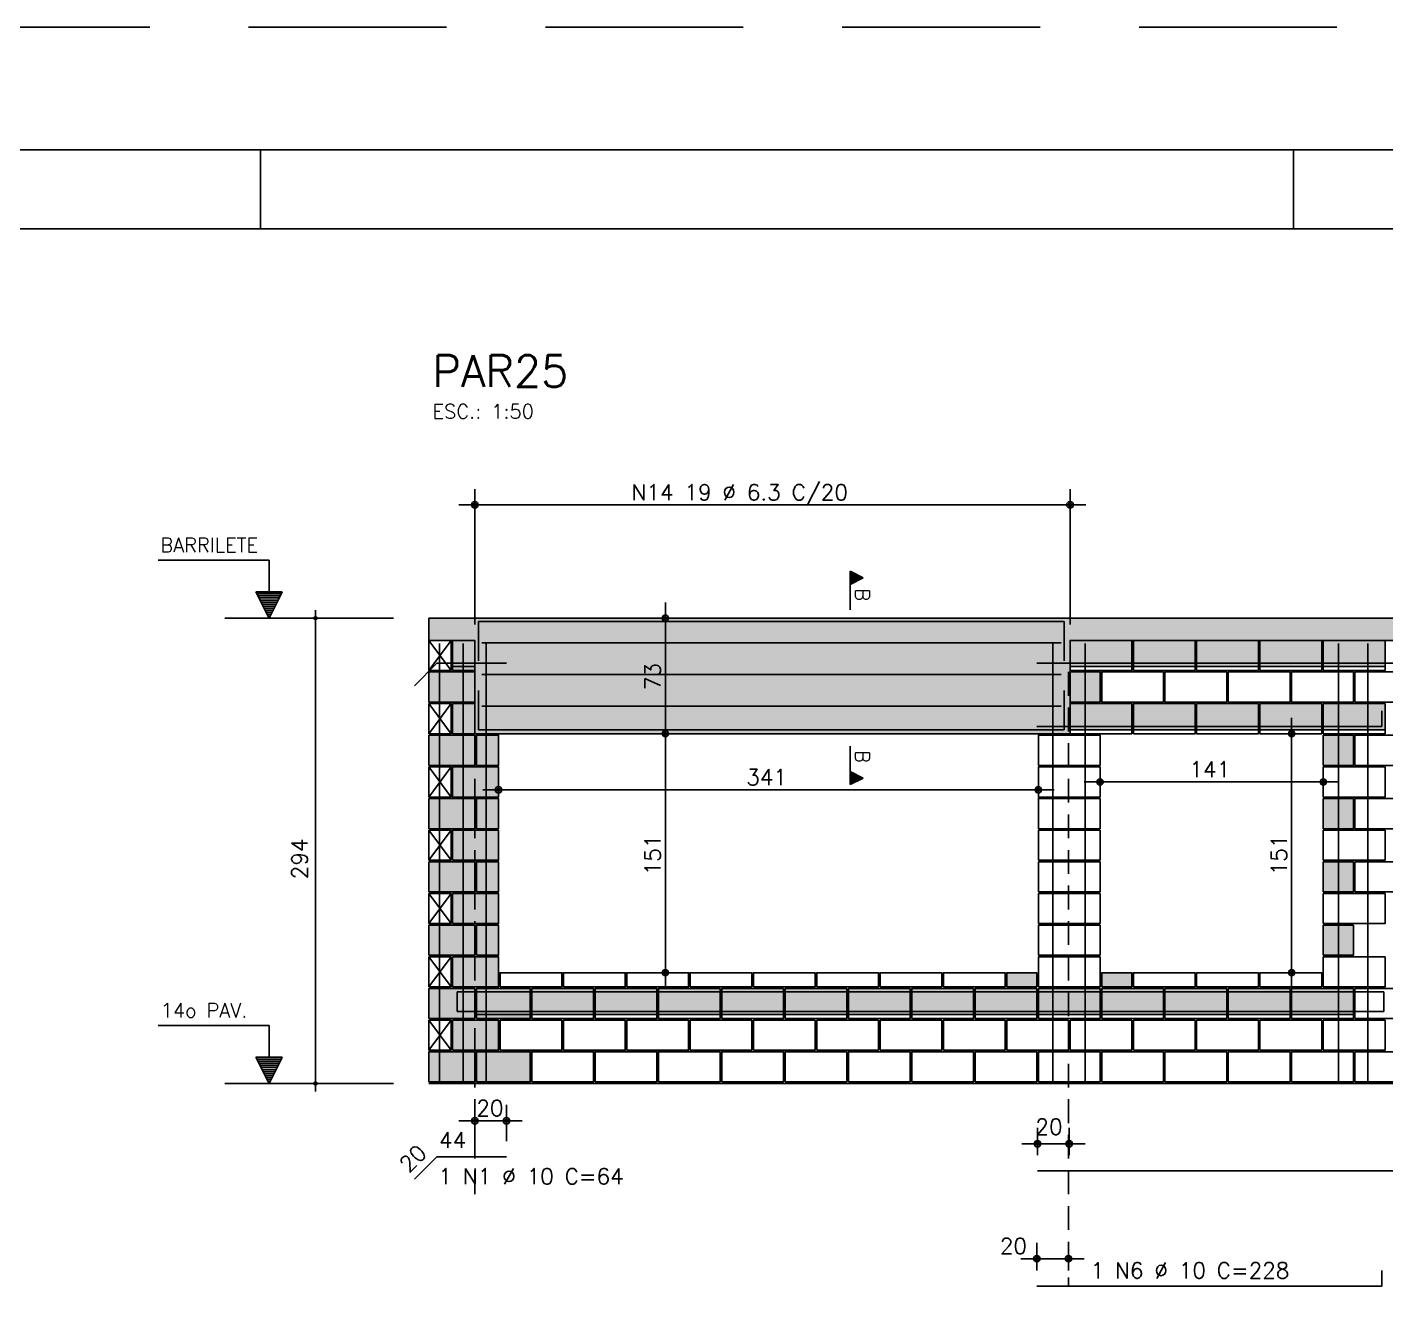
# Model space of a CAD drawing. Extents: x -1 to 122, y -1 to 61.
# Drawn here: x 18.94 to 36.1, y 45.1 to 61.05 of the extents above; entities that cross this region are included whole.
import ezdxf

# ---------------------------------------------------------------- set-up
doc = ezdxf.new("R2010")
doc.units = 0
doc.header["$MEASUREMENT"] = 0
doc.linetypes.add('ESTILO_TQS_0001', pattern=[0.45, 0.3, -0.15])
doc.linetypes.add('HIDDEN', pattern=[0.375, 0.25, -0.125])
doc.layers.get('0').update_dxf_attribs({"linetype": 'CONTINUOUS'})
doc.layers.get('Defpoints').update_dxf_attribs({"linetype": 'CONTINUOUS'})
for name, color, linetype in [('33', 7, 'CONTINUOUS'), ('ARQ_FOLHA', 7, 'CONTINUOUS'), ('PENA_01', 1, 'CONTINUOUS'), ('PENA_02', 2, 'CONTINUOUS'), ('PENA_03', 3, 'CONTINUOUS'), ('PENA_04', 4, 'CONTINUOUS'), ('PENA_05', 5, 'CONTINUOUS'), ('PENA_06', 6, 'CONTINUOUS'), ('PENA_09', 254, 'CONTINUOUS'), ('PENA_11', 252, 'CONTINUOUS'), ('PENA_21', 100, 'CONTINUOUS'), ('PENA_23', 50, 'CONTINUOUS'), ('PENA_27', 21, 'CONTINUOUS'), ('PENA_28', 135, 'CONTINUOUS')]:
    doc.layers.add(name, color=color, linetype=linetype)
doc.styles.get("Standard").update_dxf_attribs({"font": 'ROMANS.SHX'})

# ---------------------------------------------------------------- blocks, each defined once
blk = doc.blocks.new('FOLHA A1+1 - 1102 X 594')
at = {"layer": 'ARQ_FOLHA', "color": 1}
for p, q in [((-979, 584), (-979, 594)), ((-848.5, 584), (-848.5, 594))]:
    blk.add_line(p, q, dxfattribs=at)
for points in [[(-1189, 0), (0, 0), (0, 594), (-1189, 594)], [(-1164, 10), (-10, 10), (-10, 584), (-1164, 584)]]:
    blk.add_lwpolyline(points, close=True, dxfattribs=at)
at = {"layer": 'Defpoints', "color": 8, "linetype": 'HIDDEN', "ltscale": 100}
blk.add_lwpolyline([(-1208.5, 609.5), (-1208.5, -15.5), (19.5, -15.5), (19.5, 609.5)], close=True, dxfattribs=at)

msp = doc.modelspace()

# ---------------------------------------------------------------- linework, layer by layer
at = {"layer": '33', "linetype": 'Continuous'}
msp.add_lwpolyline([(24.313975, 52.972902), (24.313975, 52.922902), (24.593975, 52.922902), (24.593975, 52.972902), (24.313975, 52.972902)], dxfattribs=at)
for points in [[(24.313975, 52.972902), (24.313975, 52.922902), (24.593975, 52.922902)], [(24.313975, 52.972902), (24.593975, 52.922902), (24.593975, 52.972902)], [(24.313975, 52.972902), (24.593975, 52.972902), (24.313975, 52.972902)]]:
    msp.add_solid(points, dxfattribs=at)
at = {"layer": 'PENA_01', "linetype": 'Continuous'}
for p, q in [((24.593975, 53.502902), (24.593975, 55.213933)), ((32.113975, 53.502902), (32.113975, 55.213933)), ((24.393975, 55.013933), (32.313975, 55.013933)), ((27.001571, 53.782902), (27.001571, 51.922902)), ((21.435619, 53.582902), (23.566482, 53.582902)), ((26.562452, 53.582902), (27.201571, 53.582902)), ((32.113975, 52.972902), (32.893975, 52.972902)), ((32.913975, 52.972902), (33.693975, 52.972902)), ((33.713975, 52.972902), (34.493975, 52.972902)), ((34.513975, 52.972902), (35.293975, 52.972902)), ((35.313975, 52.972902), (36.093975, 52.972902)), ((27.001571, 52.322902), (27.001571, 48.902902)), ((34.914178, 52.322902), (34.914178, 48.902902)), ((26.914948, 52.122902), (27.201571, 52.122902)), ((27.195036, 52.122902), (27.201571, 52.122902)), ((32.113975, 52.172902), (32.893975, 52.172902)), ((32.913975, 52.172902), (33.693975, 52.172902)), ((33.713975, 52.172902), (34.493975, 52.172902)), ((34.513975, 52.172902), (35.293975, 52.172902)), ((35.103975, 52.122902), (35.114178, 52.122902)), ((35.313975, 52.172902), (36.093975, 52.172902)), ((24.893975, 51.522902), (24.893975, 51.613284)), ((32.293975, 51.512902), (35.513975, 51.512902)), ((24.693975, 51.413284), (31.913975, 51.413284)), ((31.713975, 51.312902), (31.713975, 51.213284)), ((26.693975, 49.102902), (27.201571, 49.102902)), ((34.713975, 49.102902), (35.114178, 49.102902)), ((24.613975, 48.572902), (25.293975, 48.572902)), ((25.313975, 48.572902), (26.093975, 48.572902)), ((26.113975, 48.572902), (26.893975, 48.572902)), ((26.913975, 48.572902), (27.693975, 48.572902)), ((27.713975, 48.572902), (28.493975, 48.572902)), ((28.513975, 48.572902), (29.293975, 48.572902)), ((29.313975, 48.572902), (30.093975, 48.572902)), ((30.113975, 48.572902), (30.893975, 48.572902)), ((30.913975, 48.572902), (31.693975, 48.572902)), ((31.713975, 48.572902), (32.493975, 48.572902)), ((32.513975, 48.572902), (33.293975, 48.572902)), ((33.313975, 48.572902), (34.093975, 48.572902)), ((34.113975, 48.572902), (34.893975, 48.572902)), ((34.913975, 48.572902), (35.693975, 48.572902)), ((21.435619, 47.702902), (23.566482, 47.702902)), ((24.593975, 46.975591), (24.593975, 47.431312)), ((24.993975, 46.975593), (24.993975, 47.431312)), ((24.393975, 47.231312), (25.193975, 47.231312)), ((31.703976, 46.797934), (31.703976, 47.140997)), ((32.103975, 46.797936), (32.103975, 47.140997)), ((31.503976, 46.940997), (32.303975, 46.940997)), ((31.693975, 45.340084), (31.693975, 45.688095)), ((32.093975, 45.340084), (32.093975, 45.688095)), ((31.493975, 45.488095), (32.293975, 45.488095))]:
    msp.add_line(p, q, dxfattribs=at)
at = {"layer": 'PENA_01', "linetype": 'ESTILO_TQS_0001'}
for p, q in [((24.593975, 52.972902), (24.313975, 52.972902)), ((24.593975, 52.902902), (24.593975, 46.263247)), ((32.093975, 52.902902), (32.093975, 45.140084))]:
    msp.add_line(p, q, dxfattribs=at)
at = {"layer": 'PENA_02', "linetype": 'Continuous'}
for p, q in [((24.293975, 53.302902), (24.013975, 53.302902)), ((24.013975, 53.302902), (24.013975, 52.922902)), ((24.293975, 52.922902), (24.293975, 53.302902)), ((24.013975, 52.922902), (24.293975, 52.922902)), ((24.293975, 52.502902), (24.013975, 52.502902)), ((24.013975, 52.502902), (24.013975, 52.122902)), ((24.293975, 52.122902), (24.293975, 52.502902)), ((24.013975, 52.122902), (24.293975, 52.122902)), ((24.293975, 51.702902), (24.013975, 51.702902)), ((24.013975, 51.702902), (24.013975, 51.322902)), ((24.293975, 51.322902), (24.293975, 51.702902)), ((24.013975, 51.322902), (24.293975, 51.322902)), ((24.293975, 50.902902), (24.013975, 50.902902)), ((24.013975, 50.902902), (24.013975, 50.522902)), ((24.293975, 50.522902), (24.293975, 50.902902)), ((24.013975, 50.522902), (24.293975, 50.522902)), ((24.293975, 50.102902), (24.013975, 50.102902)), ((24.013975, 50.102902), (24.013975, 49.722902)), ((24.293975, 49.722902), (24.293975, 50.102902)), ((24.013975, 49.722902), (24.293975, 49.722902)), ((24.293975, 49.302902), (24.013975, 49.302902)), ((24.013975, 49.302902), (24.013975, 48.922902)), ((24.293975, 48.922902), (24.293975, 49.302902)), ((24.013975, 48.922902), (24.293975, 48.922902)), ((24.293975, 48.502902), (24.013975, 48.502902)), ((24.013975, 48.502902), (24.013975, 48.122902)), ((24.293975, 48.122902), (24.293975, 48.502902)), ((24.013975, 48.122902), (24.293975, 48.122902)), ((24.013975, 47.702902), (64.493975, 47.702902)), ((24.013975, 47.702902), (64.353975, 47.702902))]:
    msp.add_line(p, q, dxfattribs=at)
for points in [[(24.013975, 53.302902), (24.013975, 53.582902), (64.493975, 53.582902), (64.493975, 53.302902), (32.113975, 53.302902), (32.113975, 52.122902), (24.593975, 52.122902), (24.593975, 53.302902), (24.013975, 53.302902)], [(24.593975, 52.922902), (24.313975, 52.922902), (24.313975, 53.302902), (24.593975, 53.302902), (24.593975, 52.922902)], [(32.113975, 52.922902), (32.893975, 52.922902), (32.893975, 53.302902), (32.113975, 53.302902), (32.113975, 52.922902)], [(32.913975, 52.922902), (33.693975, 52.922902), (33.693975, 53.302902), (32.913975, 53.302902), (32.913975, 52.922902)], [(33.713975, 52.922902), (34.493975, 52.922902), (34.493975, 53.302902), (33.713975, 53.302902), (33.713975, 52.922902)], [(34.513975, 52.922902), (35.293975, 52.922902), (35.293975, 53.302902), (34.513975, 53.302902), (34.513975, 52.922902)], [(35.313975, 52.922902), (36.093975, 52.922902), (36.093975, 53.302902), (35.313975, 53.302902), (35.313975, 52.922902)], [(24.013975, 52.522902), (24.593975, 52.522902), (24.593975, 52.902902), (24.013975, 52.902902), (24.013975, 52.522902)], [(32.113975, 52.522902), (32.493975, 52.522902), (32.493975, 52.902902), (32.113975, 52.902902), (32.113975, 52.522902)], [(32.513975, 52.522902), (33.293975, 52.522902), (33.293975, 52.902902), (32.513975, 52.902902), (32.513975, 52.522902)], [(33.313975, 52.522902), (34.093975, 52.522902), (34.093975, 52.902902), (33.313975, 52.902902), (33.313975, 52.522902)], [(34.113975, 52.522902), (34.893975, 52.522902), (34.893975, 52.902902), (34.113975, 52.902902), (34.113975, 52.522902)], [(34.913975, 52.522902), (35.693975, 52.522902), (35.693975, 52.902902), (34.913975, 52.902902), (34.913975, 52.522902)], [(35.713975, 52.522902), (36.493975, 52.522902), (36.493975, 52.902902), (35.713975, 52.902902), (35.713975, 52.522902)], [(24.313975, 52.122902), (24.593975, 52.122902), (24.593975, 52.502902), (24.313975, 52.502902), (24.313975, 52.122902)], [(32.113975, 52.122902), (32.893975, 52.122902), (32.893975, 52.502902), (32.113975, 52.502902), (32.113975, 52.122902)], [(32.913975, 52.122902), (33.693975, 52.122902), (33.693975, 52.502902), (32.913975, 52.502902), (32.913975, 52.122902)], [(33.713975, 52.122902), (34.493975, 52.122902), (34.493975, 52.502902), (33.713975, 52.502902), (33.713975, 52.122902)], [(34.513975, 52.122902), (35.293975, 52.122902), (35.293975, 52.502902), (34.513975, 52.502902), (34.513975, 52.122902)], [(35.313975, 52.122902), (36.093975, 52.122902), (36.093975, 52.502902), (35.313975, 52.502902), (35.313975, 52.122902)], [(24.013975, 51.722902), (24.593975, 51.722902), (24.593975, 52.102902), (24.013975, 52.102902), (24.013975, 51.722902)], [(24.613975, 51.722902), (24.893975, 51.722902), (24.893975, 52.102902), (24.613975, 52.102902), (24.613975, 51.722902)], [(31.713975, 51.722902), (32.493975, 51.722902), (32.493975, 52.102902), (31.713975, 52.102902), (31.713975, 51.722902)], [(35.313975, 51.722902), (35.693975, 51.722902), (35.693975, 52.102902), (35.313975, 52.102902), (35.313975, 51.722902)], [(35.713975, 51.722902), (36.493975, 51.722902), (36.493975, 52.102902), (35.713975, 52.102902), (35.713975, 51.722902)], [(24.313975, 51.322902), (24.893975, 51.322902), (24.893975, 51.702902), (24.313975, 51.702902), (24.313975, 51.322902)], [(31.713975, 51.322902), (32.493975, 51.322902), (32.493975, 51.702902), (31.713975, 51.702902), (31.713975, 51.322902)], [(35.313975, 51.322902), (36.093975, 51.322902), (36.093975, 51.702902), (35.313975, 51.702902), (35.313975, 51.322902)], [(24.013975, 50.922902), (24.593975, 50.922902), (24.593975, 51.302902), (24.013975, 51.302902), (24.013975, 50.922902)], [(24.613975, 50.922902), (24.893975, 50.922902), (24.893975, 51.302902), (24.613975, 51.302902), (24.613975, 50.922902)], [(31.713975, 50.922902), (32.493975, 50.922902), (32.493975, 51.302902), (31.713975, 51.302902), (31.713975, 50.922902)], [(35.313975, 50.922902), (35.693975, 50.922902), (35.693975, 51.302902), (35.313975, 51.302902), (35.313975, 50.922902)], [(35.713975, 50.922902), (36.493975, 50.922902), (36.493975, 51.302902), (35.713975, 51.302902), (35.713975, 50.922902)], [(24.313975, 50.522902), (24.893975, 50.522902), (24.893975, 50.902902), (24.313975, 50.902902), (24.313975, 50.522902)], [(31.713975, 50.522902), (32.493975, 50.522902), (32.493975, 50.902902), (31.713975, 50.902902), (31.713975, 50.522902)], [(35.313975, 50.522902), (36.093975, 50.522902), (36.093975, 50.902902), (35.313975, 50.902902), (35.313975, 50.522902)], [(24.013975, 50.122902), (24.593975, 50.122902), (24.593975, 50.502902), (24.013975, 50.502902), (24.013975, 50.122902)], [(24.613975, 50.122902), (24.893975, 50.122902), (24.893975, 50.502902), (24.613975, 50.502902), (24.613975, 50.122902)], [(31.713975, 50.122902), (32.493975, 50.122902), (32.493975, 50.502902), (31.713975, 50.502902), (31.713975, 50.122902)], [(35.313975, 50.122902), (35.693975, 50.122902), (35.693975, 50.502902), (35.313975, 50.502902), (35.313975, 50.122902)], [(35.713975, 50.122902), (36.493975, 50.122902), (36.493975, 50.502902), (35.713975, 50.502902), (35.713975, 50.122902)], [(24.313975, 49.722902), (24.893975, 49.722902), (24.893975, 50.102902), (24.313975, 50.102902), (24.313975, 49.722902)], [(31.713975, 49.722902), (32.493975, 49.722902), (32.493975, 50.102902), (31.713975, 50.102902), (31.713975, 49.722902)], [(35.313975, 49.722902), (36.093975, 49.722902), (36.093975, 50.102902), (35.313975, 50.102902), (35.313975, 49.722902)], [(24.013975, 49.322902), (24.593975, 49.322902), (24.593975, 49.702902), (24.013975, 49.702902), (24.013975, 49.322902)], [(24.613975, 49.322902), (24.893975, 49.322902), (24.893975, 49.702902), (24.613975, 49.702902), (24.613975, 49.322902)], [(31.713975, 49.322902), (32.493975, 49.322902), (32.493975, 49.702902), (31.713975, 49.702902), (31.713975, 49.322902)], [(35.313975, 49.322902), (35.693975, 49.322902), (35.693975, 49.702902), (35.313975, 49.702902), (35.313975, 49.322902)], [(24.313975, 48.922902), (24.893975, 48.922902), (24.893975, 49.302902), (24.313975, 49.302902), (24.313975, 48.922902)], [(31.713975, 48.922902), (32.493975, 48.922902), (32.493975, 49.302902), (31.713975, 49.302902), (31.713975, 48.922902)], [(35.313975, 48.922902), (36.093975, 48.922902), (36.093975, 49.302902), (35.313975, 49.302902), (35.313975, 48.922902)], [(24.913975, 48.922902), (25.693975, 48.922902), (25.693975, 49.102902), (24.913975, 49.102902), (24.913975, 48.922902)], [(25.713975, 48.922902), (26.493975, 48.922902), (26.493975, 49.102902), (25.713975, 49.102902), (25.713975, 48.922902)], [(26.513975, 48.922902), (27.293975, 48.922902), (27.293975, 49.102902), (26.513975, 49.102902), (26.513975, 48.922902)], [(27.313975, 48.922902), (28.093975, 48.922902), (28.093975, 49.102902), (27.313975, 49.102902), (27.313975, 48.922902)], [(28.113975, 48.922902), (28.893975, 48.922902), (28.893975, 49.102902), (28.113975, 49.102902), (28.113975, 48.922902)], [(28.913975, 48.922902), (29.693975, 48.922902), (29.693975, 49.102902), (28.913975, 49.102902), (28.913975, 48.922902)], [(29.713975, 48.922902), (30.493975, 48.922902), (30.493975, 49.102902), (29.713975, 49.102902), (29.713975, 48.922902)], [(30.513975, 48.922902), (31.293975, 48.922902), (31.293975, 49.102902), (30.513975, 49.102902), (30.513975, 48.922902)], [(31.313975, 48.922902), (31.693975, 48.922902), (31.693975, 49.102902), (31.313975, 49.102902), (31.313975, 48.922902)], [(32.513975, 48.922902), (32.893975, 48.922902), (32.893975, 49.102902), (32.513975, 49.102902), (32.513975, 48.922902)], [(32.913975, 48.922902), (33.693975, 48.922902), (33.693975, 49.102902), (32.913975, 49.102902), (32.913975, 48.922902)], [(33.713975, 48.922902), (34.493975, 48.922902), (34.493975, 49.102902), (33.713975, 49.102902), (33.713975, 48.922902)], [(34.513975, 48.922902), (35.293975, 48.922902), (35.293975, 49.102902), (34.513975, 49.102902), (34.513975, 48.922902)], [(24.013975, 48.522902), (24.593975, 48.522902), (24.593975, 48.902902), (24.013975, 48.902902), (24.013975, 48.522902)], [(24.613975, 48.522902), (25.293975, 48.522902), (25.293975, 48.902902), (24.613975, 48.902902), (24.613975, 48.522902)], [(25.313975, 48.522902), (26.093975, 48.522902), (26.093975, 48.902902), (25.313975, 48.902902), (25.313975, 48.522902)], [(26.113975, 48.522902), (26.893975, 48.522902), (26.893975, 48.902902), (26.113975, 48.902902), (26.113975, 48.522902)], [(26.913975, 48.522902), (27.693975, 48.522902), (27.693975, 48.902902), (26.913975, 48.902902), (26.913975, 48.522902)], [(27.713975, 48.522902), (28.493975, 48.522902), (28.493975, 48.902902), (27.713975, 48.902902), (27.713975, 48.522902)], [(28.513975, 48.522902), (29.293975, 48.522902), (29.293975, 48.902902), (28.513975, 48.902902), (28.513975, 48.522902)], [(29.313975, 48.522902), (30.093975, 48.522902), (30.093975, 48.902902), (29.313975, 48.902902), (29.313975, 48.522902)], [(30.113975, 48.522902), (30.893975, 48.522902), (30.893975, 48.902902), (30.113975, 48.902902), (30.113975, 48.522902)], [(30.913975, 48.522902), (31.693975, 48.522902), (31.693975, 48.902902), (30.913975, 48.902902), (30.913975, 48.522902)], [(31.713975, 48.522902), (32.493975, 48.522902), (32.493975, 48.902902), (31.713975, 48.902902), (31.713975, 48.522902)], [(32.513975, 48.522902), (33.293975, 48.522902), (33.293975, 48.902902), (32.513975, 48.902902), (32.513975, 48.522902)], [(33.313975, 48.522902), (34.093975, 48.522902), (34.093975, 48.902902), (33.313975, 48.902902), (33.313975, 48.522902)], [(34.113975, 48.522902), (34.893975, 48.522902), (34.893975, 48.902902), (34.113975, 48.902902), (34.113975, 48.522902)], [(34.913975, 48.522902), (35.693975, 48.522902), (35.693975, 48.902902), (34.913975, 48.902902), (34.913975, 48.522902)], [(35.713975, 48.522902), (36.493975, 48.522902), (36.493975, 48.902902), (35.713975, 48.902902), (35.713975, 48.522902)], [(24.313975, 48.122902), (24.893975, 48.122902), (24.893975, 48.502902), (24.313975, 48.502902), (24.313975, 48.122902)], [(24.913975, 48.122902), (25.693975, 48.122902), (25.693975, 48.502902), (24.913975, 48.502902), (24.913975, 48.122902)], [(25.713975, 48.122902), (26.493975, 48.122902), (26.493975, 48.502902), (25.713975, 48.502902), (25.713975, 48.122902)], [(26.513975, 48.122902), (27.293975, 48.122902), (27.293975, 48.502902), (26.513975, 48.502902), (26.513975, 48.122902)], [(27.313975, 48.122902), (28.093975, 48.122902), (28.093975, 48.502902), (27.313975, 48.502902), (27.313975, 48.122902)], [(28.113975, 48.122902), (28.893975, 48.122902), (28.893975, 48.502902), (28.113975, 48.502902), (28.113975, 48.122902)], [(28.913975, 48.122902), (29.693975, 48.122902), (29.693975, 48.502902), (28.913975, 48.502902), (28.913975, 48.122902)], [(29.713975, 48.122902), (30.493975, 48.122902), (30.493975, 48.502902), (29.713975, 48.502902), (29.713975, 48.122902)], [(30.513975, 48.122902), (31.293975, 48.122902), (31.293975, 48.502902), (30.513975, 48.502902), (30.513975, 48.122902)], [(31.313975, 48.122902), (32.093975, 48.122902), (32.093975, 48.502902), (31.313975, 48.502902), (31.313975, 48.122902)], [(32.113975, 48.122902), (32.893975, 48.122902), (32.893975, 48.502902), (32.113975, 48.502902), (32.113975, 48.122902)], [(32.913975, 48.122902), (33.693975, 48.122902), (33.693975, 48.502902), (32.913975, 48.502902), (32.913975, 48.122902)], [(33.713975, 48.122902), (34.493975, 48.122902), (34.493975, 48.502902), (33.713975, 48.502902), (33.713975, 48.122902)], [(34.513975, 48.122902), (35.293975, 48.122902), (35.293975, 48.502902), (34.513975, 48.502902), (34.513975, 48.122902)], [(35.313975, 48.122902), (36.093975, 48.122902), (36.093975, 48.502902), (35.313975, 48.502902), (35.313975, 48.122902)], [(24.013975, 47.722902), (24.593975, 47.722902), (24.593975, 48.102902), (24.013975, 48.102902), (24.013975, 47.722902)], [(24.613975, 47.722902), (25.293975, 47.722902), (25.293975, 48.102902), (24.613975, 48.102902), (24.613975, 47.722902)], [(25.313975, 47.722902), (26.093975, 47.722902), (26.093975, 48.102902), (25.313975, 48.102902), (25.313975, 47.722902)], [(26.113975, 47.722902), (26.893975, 47.722902), (26.893975, 48.102902), (26.113975, 48.102902), (26.113975, 47.722902)], [(26.913975, 47.722902), (27.693975, 47.722902), (27.693975, 48.102902), (26.913975, 48.102902), (26.913975, 47.722902)], [(27.713975, 47.722902), (28.493975, 47.722902), (28.493975, 48.102902), (27.713975, 48.102902), (27.713975, 47.722902)], [(28.513975, 47.722902), (29.293975, 47.722902), (29.293975, 48.102902), (28.513975, 48.102902), (28.513975, 47.722902)], [(29.313975, 47.722902), (30.093975, 47.722902), (30.093975, 48.102902), (29.313975, 48.102902), (29.313975, 47.722902)], [(30.113975, 47.722902), (30.893975, 47.722902), (30.893975, 48.102902), (30.113975, 48.102902), (30.113975, 47.722902)], [(30.913975, 47.722902), (31.693975, 47.722902), (31.693975, 48.102902), (30.913975, 48.102902), (30.913975, 47.722902)], [(31.713975, 47.722902), (32.493975, 47.722902), (32.493975, 48.102902), (31.713975, 48.102902), (31.713975, 47.722902)], [(32.513975, 47.722902), (33.293975, 47.722902), (33.293975, 48.102902), (32.513975, 48.102902), (32.513975, 47.722902)], [(33.313975, 47.722902), (34.093975, 47.722902), (34.093975, 48.102902), (33.313975, 48.102902), (33.313975, 47.722902)], [(34.113975, 47.722902), (34.893975, 47.722902), (34.893975, 48.102902), (34.113975, 48.102902), (34.113975, 47.722902)], [(34.913975, 47.722902), (35.693975, 47.722902), (35.693975, 48.102902), (34.913975, 48.102902), (34.913975, 47.722902)], [(35.713975, 47.722902), (36.493975, 47.722902), (36.493975, 48.102902), (35.713975, 48.102902), (35.713975, 47.722902)]]:
    msp.add_lwpolyline(points, dxfattribs=at)
for centre, radius in [((24.593975, 55.013933), 0.041625), ((24.593975, 55.013933), 0.02075), ((32.113975, 55.013933), 0.041625), ((32.113975, 55.013933), 0.02075), ((22.581765, 53.582902), 0.02), ((22.581765, 53.582902), 0.01), ((27.001571, 53.582902), 0.04), ((27.001571, 53.582902), 0.02), ((27.001571, 52.122902), 0.04), ((27.001571, 52.122902), 0.04), ((27.001571, 52.122902), 0.02), ((27.001571, 52.122902), 0.02), ((34.914178, 52.122902), 0.04), ((34.914178, 52.122902), 0.02), ((32.493975, 51.512902), 0.04), ((32.493975, 51.512902), 0.02), ((35.313975, 51.512902), 0.04), ((35.313975, 51.512902), 0.02), ((24.893975, 51.413284), 0.04), ((24.893975, 51.413284), 0.02), ((31.713975, 51.413284), 0.04), ((31.713975, 51.413284), 0.02), ((27.001571, 49.102902), 0.04), ((27.001571, 49.102902), 0.02), ((34.914178, 49.102902), 0.04), ((34.914178, 49.102902), 0.02), ((22.581765, 47.702902), 0.02), ((22.581765, 47.702902), 0.01), ((24.593975, 47.231312), 0.04), ((24.593975, 47.231312), 0.02), ((24.993975, 47.231312), 0.04), ((24.993975, 47.231312), 0.02), ((31.703976, 46.940997), 0.04), ((31.703976, 46.940997), 0.02), ((32.103975, 46.940997), 0.04), ((32.103975, 46.940997), 0.02), ((31.693975, 45.488095), 0.04), ((31.693975, 45.488095), 0.02), ((32.093975, 45.488095), 0.04), ((32.093975, 45.488095), 0.02)]:
    msp.add_circle(centre, radius, dxfattribs=at)
at = {"layer": 'PENA_03', "linetype": 'Continuous'}
for p, q in [((21.994618, 54.314768), (20.594618, 54.314768)), ((21.994618, 53.914768), (21.994618, 54.314768)), ((21.996018, 53.914768), (21.996018, 54.316168)), ((29.335063, 53.689447), (29.335063, 54.175829)), ((29.335063, 54.175829), (29.500996, 54.092863)), ((29.335758, 54.174701), (29.499435, 54.092863)), ((29.500996, 54.092863), (29.335758, 54.010244)), ((29.335759, 54.174701), (29.335759, 54.011024)), ((29.499435, 54.092863), (29.335759, 54.011024)), ((29.347827, 54.169447), (29.347827, 54.016278)), ((29.360591, 54.163065), (29.360591, 54.02266)), ((29.373355, 54.156683), (29.373355, 54.029042)), ((29.386119, 54.150301), (29.386119, 54.035424)), ((29.398883, 54.143919), (29.398883, 54.041806)), ((29.411647, 54.137537), (29.411647, 54.048188)), ((29.424411, 54.131155), (29.424411, 54.05457)), ((29.437175, 54.124773), (29.437175, 54.060952)), ((29.449939, 54.118391), (29.449939, 54.067334)), ((29.462703, 54.112009), (29.462703, 54.073716)), ((29.475468, 54.105627), (29.475468, 54.080098)), ((29.488232, 54.099245), (29.488232, 54.086481)), ((21.995318, 53.582902), (21.829385, 53.914768)), ((21.829385, 53.914768), (21.994618, 53.914768)), ((21.995318, 53.586025), (21.831641, 53.913377)), ((22.158994, 53.913377), (21.831641, 53.913377)), ((22.16125, 53.914768), (21.995318, 53.582902)), ((22.158994, 53.913378), (21.995318, 53.586024)), ((21.996018, 53.914768), (22.16125, 53.914768)), ((29.335759, 54.010244), (29.335759, 53.689447)), ((22.148486, 53.88924), (21.842148, 53.88924)), ((22.135722, 53.863712), (21.854913, 53.863712)), ((22.122958, 53.838184), (21.867677, 53.838184)), ((22.110194, 53.812656), (21.880441, 53.812656)), ((22.09743, 53.787127), (21.893205, 53.787127)), ((22.084666, 53.761599), (21.905969, 53.761599)), ((22.071902, 53.736071), (21.918733, 53.736071)), ((22.059138, 53.710543), (21.931497, 53.710543)), ((22.046374, 53.685015), (21.944261, 53.685015)), ((22.03361, 53.659487), (21.957025, 53.659487)), ((22.020846, 53.633958), (21.969789, 53.633958)), ((22.008082, 53.60843), (21.982554, 53.60843)), ((22.581765, 47.60237), (22.581765, 53.682902)), ((26.362452, 53.582902), (26.362452, 53.582902)), ((24.013975, 52.922902), (24.293975, 53.302902)), ((24.293975, 52.922902), (24.013975, 53.302902)), ((24.593975, 53.302902), (24.593975, 53.302902)), ((32.113975, 53.302902), (32.113975, 53.302902)), ((24.013975, 52.122902), (24.293975, 52.502902)), ((24.293975, 52.122902), (24.013975, 52.502902)), ((26.714948, 52.122902), (26.714948, 52.122902)), ((26.995036, 52.122902), (26.995036, 52.122902)), ((34.903975, 52.122902), (34.903975, 52.122902)), ((29.335063, 51.480003), (29.335063, 51.966385)), ((29.335759, 51.645588), (29.335759, 51.966385)), ((24.013975, 51.322902), (24.293975, 51.702902)), ((24.293975, 51.322902), (24.013975, 51.702902)), ((29.335063, 51.480003), (29.500996, 51.562969)), ((29.335758, 51.645588), (29.500996, 51.562969)), ((29.335758, 51.481131), (29.499435, 51.562969)), ((29.335759, 51.481131), (29.335759, 51.644808)), ((29.335759, 51.644808), (29.499435, 51.562969)), ((29.347827, 51.486385), (29.347827, 51.639554)), ((29.360591, 51.492767), (29.360591, 51.633172)), ((29.373355, 51.499149), (29.373355, 51.62679)), ((29.386119, 51.505531), (29.386119, 51.620408)), ((29.398883, 51.511913), (29.398883, 51.614026)), ((29.411647, 51.518295), (29.411647, 51.607644)), ((29.424411, 51.524677), (29.424411, 51.601262)), ((29.437175, 51.531059), (29.437175, 51.59488)), ((29.449939, 51.537441), (29.449939, 51.588498)), ((29.462703, 51.543823), (29.462703, 51.582116)), ((29.475468, 51.550205), (29.475468, 51.575734)), ((29.488232, 51.556587), (29.488232, 51.569351)), ((31.713975, 51.512902), (31.713975, 51.512902)), ((32.493975, 51.512902), (32.493975, 51.512902)), ((35.313975, 51.512902), (35.313975, 51.512902)), ((24.893975, 51.322902), (24.893975, 51.322902)), ((24.013975, 50.522902), (24.293975, 50.902902)), ((24.293975, 50.522902), (24.013975, 50.902902)), ((24.013975, 49.722902), (24.293975, 50.102902)), ((24.293975, 49.722902), (24.013975, 50.102902)), ((24.013975, 48.922902), (24.293975, 49.302902)), ((24.293975, 48.922902), (24.013975, 49.302902)), ((26.493975, 49.102902), (26.493975, 49.102902)), ((34.513975, 49.102902), (34.513975, 49.102902)), ((21.994618, 48.434768), (20.594618, 48.434768)), ((21.994618, 48.034768), (21.994618, 48.434768)), ((21.996018, 48.034768), (21.996018, 48.436168)), ((24.013975, 48.122902), (24.293975, 48.502902)), ((24.293975, 48.122902), (24.013975, 48.502902)), ((21.995318, 47.702902), (21.829385, 48.034768)), ((21.829385, 48.034768), (21.994618, 48.034768)), ((21.995318, 47.706025), (21.831641, 48.033377)), ((22.158994, 48.033377), (21.831641, 48.033377)), ((22.148486, 48.00924), (21.842148, 48.00924)), ((22.135722, 47.983712), (21.854913, 47.983712)), ((22.122958, 47.958184), (21.867677, 47.958184)), ((22.110194, 47.932656), (21.880441, 47.932656)), ((22.09743, 47.907127), (21.893205, 47.907127)), ((22.16125, 48.034768), (21.995318, 47.702902)), ((22.158994, 48.033378), (21.995318, 47.706024)), ((21.996018, 48.034768), (22.16125, 48.034768)), ((22.084666, 47.881599), (21.905969, 47.881599)), ((22.071902, 47.856071), (21.918733, 47.856071)), ((22.059138, 47.830543), (21.931497, 47.830543)), ((22.046374, 47.805015), (21.944261, 47.805015)), ((22.03361, 47.779487), (21.957025, 47.779487)), ((22.020846, 47.753958), (21.969789, 47.753958)), ((22.008082, 47.72843), (21.982554, 47.72843)), ((24.593975, 46.775591), (24.593975, 46.775591)), ((24.993975, 46.775593), (24.993975, 46.775593)), ((31.703976, 46.597934), (31.703976, 46.597934)), ((32.103975, 46.597936), (32.103975, 46.597936)), ((31.693975, 45.140084), (31.693975, 45.140084)), ((32.093975, 45.140084), (32.093975, 45.140084))]:
    msp.add_line(p, q, dxfattribs=at)
at = {"layer": 'PENA_04', "linetype": 'Continuous'}
for p, q in [((24.641773, 53.042902), (24.641773, 53.542902)), ((24.641773, 53.542902), (32.041773, 53.542902)), ((32.041773, 53.542902), (32.041773, 53.042902)), ((24.681108, 53.2702), (32.001108, 53.2702)), ((24.681108, 52.8702), (32.001108, 52.8702)), ((24.641108, 52.6702), (24.641108, 52.1702)), ((32.041108, 52.1702), (32.041108, 52.6702)), ((24.681108, 52.4702), (32.001108, 52.4702)), ((24.641108, 52.1702), (32.041108, 52.1702))]:
    msp.add_line(p, q, dxfattribs=at)
at = {"layer": 'PENA_05', "linetype": 'Continuous'}
for p, q in [((23.831132, 52.730059), (24.113975, 53.012901)), ((24.113975, 53.012901), (24.993975, 53.012906)), ((31.693975, 53.012819), (48.688119, 53.012908)), ((36.053975, 52.212902), (36.053975, 52.412902)), ((31.693975, 52.212902), (36.053975, 52.212902)), ((24.370298, 48.662902), (24.370298, 48.862902)), ((24.370298, 48.862902), (36.080298, 48.862902)), ((24.370298, 48.812902), (24.370298, 48.612902)), ((36.080298, 48.862902), (36.080298, 48.662902)), ((36.080298, 48.612902), (36.080298, 48.812902)), ((24.370298, 48.612902), (36.080298, 48.612902)), ((23.831132, 46.492746), (24.113975, 46.775589)), ((24.113975, 46.775589), (24.993975, 46.775593)), ((31.703976, 46.597934), (48.69812, 46.598024)), ((36.053975, 45.140084), (36.053975, 45.340084)), ((31.693975, 45.140084), (36.053975, 45.140084))]:
    msp.add_line(p, q, dxfattribs=at)
for points in [[(24.148727, 53.262902), (24.148727, 47.702902)], [(24.448727, 53.262902), (24.448727, 47.702902)], [(24.736502, 53.262902), (24.736502, 47.702902)], [(31.898727, 53.262902), (31.898727, 47.702902)], [(32.303975, 53.262902), (32.303975, 47.702902)], [(35.503975, 53.262902), (35.503975, 47.702902)], [(35.876424, 53.262902), (35.876424, 47.702902)]]:
    msp.add_lwpolyline(points, dxfattribs=at)
at = {"layer": 'PENA_09', "linetype": 'Continuous'}
for points in [[(24.593975, 52.972902), (24.593975, 53.302902), (24.313975, 53.302902), (24.313975, 52.972902), (24.593975, 52.972902)], [(24.313975, 53.302902), (24.593975, 53.302902), (24.593975, 52.972902), (24.313975, 52.972902), (24.313975, 53.302902)], [(32.113975, 52.972902), (32.893975, 52.972902), (32.893975, 53.302902), (32.113975, 53.302902), (32.113975, 52.972902)], [(32.913975, 52.972902), (33.693975, 52.972902), (33.693975, 53.302902), (32.913975, 53.302902), (32.913975, 52.972902)], [(33.713975, 52.972902), (34.493975, 52.972902), (34.493975, 53.302902), (33.713975, 53.302902), (33.713975, 52.972902)], [(34.513975, 52.972902), (35.293975, 52.972902), (35.293975, 53.302902), (34.513975, 53.302902), (34.513975, 52.972902)], [(35.313975, 52.972902), (36.093975, 52.972902), (36.093975, 53.302902), (35.313975, 53.302902), (35.313975, 52.972902)], [(32.113975, 52.172902), (32.893975, 52.172902), (32.893975, 52.502902), (32.113975, 52.502902), (32.113975, 52.172902)], [(32.913975, 52.172902), (33.693975, 52.172902), (33.693975, 52.502902), (32.913975, 52.502902), (32.913975, 52.172902)], [(33.713975, 52.172902), (34.493975, 52.172902), (34.493975, 52.502902), (33.713975, 52.502902), (33.713975, 52.172902)], [(34.513975, 52.172902), (35.293975, 52.172902), (35.293975, 52.502902), (34.513975, 52.502902), (34.513975, 52.172902)], [(35.313975, 52.172902), (36.093975, 52.172902), (36.093975, 52.502902), (35.313975, 52.502902), (35.313975, 52.172902)], [(24.613975, 48.572902), (25.293975, 48.572902), (25.293975, 48.902902), (24.613975, 48.902902), (24.613975, 48.572902)], [(25.313975, 48.572902), (26.093975, 48.572902), (26.093975, 48.902902), (25.313975, 48.902902), (25.313975, 48.572902)], [(26.113975, 48.572902), (26.893975, 48.572902), (26.893975, 48.902902), (26.113975, 48.902902), (26.113975, 48.572902)], [(26.913975, 48.572902), (27.693975, 48.572902), (27.693975, 48.902902), (26.913975, 48.902902), (26.913975, 48.572902)], [(27.713975, 48.572902), (28.493975, 48.572902), (28.493975, 48.902902), (27.713975, 48.902902), (27.713975, 48.572902)], [(28.513975, 48.572902), (29.293975, 48.572902), (29.293975, 48.902902), (28.513975, 48.902902), (28.513975, 48.572902)], [(29.313975, 48.572902), (30.093975, 48.572902), (30.093975, 48.902902), (29.313975, 48.902902), (29.313975, 48.572902)], [(30.113975, 48.572902), (30.893975, 48.572902), (30.893975, 48.902902), (30.113975, 48.902902), (30.113975, 48.572902)], [(30.913975, 48.572902), (31.693975, 48.572902), (31.693975, 48.902902), (30.913975, 48.902902), (30.913975, 48.572902)], [(31.713975, 48.572902), (32.493975, 48.572902), (32.493975, 48.902902), (31.713975, 48.902902), (31.713975, 48.572902)], [(32.513975, 48.572902), (33.293975, 48.572902), (33.293975, 48.902902), (32.513975, 48.902902), (32.513975, 48.572902)], [(33.313975, 48.572902), (34.093975, 48.572902), (34.093975, 48.902902), (33.313975, 48.902902), (33.313975, 48.572902)], [(34.113975, 48.572902), (34.893975, 48.572902), (34.893975, 48.902902), (34.113975, 48.902902), (34.113975, 48.572902)], [(34.913975, 48.572902), (35.693975, 48.572902), (35.693975, 48.902902), (34.913975, 48.902902), (34.913975, 48.572902)]]:
    msp.add_lwpolyline(points, dxfattribs=at)
for points in [[(24.593975, 52.972902), (24.593975, 53.302902), (24.313975, 53.302902)], [(24.593975, 52.972902), (24.313975, 53.302902), (24.313975, 52.972902)], [(24.313975, 53.302902), (24.593975, 53.302902), (24.593975, 52.972902)], [(24.313975, 53.302902), (24.593975, 52.972902), (24.313975, 52.972902)], [(24.313975, 53.302902), (24.313975, 52.972902), (24.313975, 53.302902)], [(32.113975, 52.972902), (32.893975, 52.972902), (32.893975, 53.302902)], [(32.113975, 52.972902), (32.893975, 53.302902), (32.113975, 53.302902)], [(32.113975, 52.972902), (32.113975, 53.302902), (32.113975, 52.972902)], [(32.913975, 52.972902), (33.693975, 52.972902), (33.693975, 53.302902)], [(32.913975, 52.972902), (33.693975, 53.302902), (32.913975, 53.302902)], [(32.913975, 52.972902), (32.913975, 53.302902), (32.913975, 52.972902)], [(33.713975, 52.972902), (34.493975, 52.972902), (34.493975, 53.302902)], [(33.713975, 52.972902), (34.493975, 53.302902), (33.713975, 53.302902)], [(33.713975, 52.972902), (33.713975, 53.302902), (33.713975, 52.972902)], [(34.513975, 52.972902), (35.293975, 52.972902), (35.293975, 53.302902)], [(34.513975, 52.972902), (35.293975, 53.302902), (34.513975, 53.302902)], [(34.513975, 52.972902), (34.513975, 53.302902), (34.513975, 52.972902)], [(35.313975, 52.972902), (36.093975, 52.972902), (36.093975, 53.302902)], [(35.313975, 52.972902), (36.093975, 53.302902), (35.313975, 53.302902)], [(35.313975, 52.972902), (35.313975, 53.302902), (35.313975, 52.972902)], [(24.593975, 52.972902), (24.313975, 52.972902), (24.593975, 52.972902)], [(32.113975, 52.172902), (32.893975, 52.172902), (32.893975, 52.502902)], [(32.113975, 52.172902), (32.893975, 52.502902), (32.113975, 52.502902)], [(32.113975, 52.172902), (32.113975, 52.502902), (32.113975, 52.172902)], [(32.913975, 52.172902), (33.693975, 52.172902), (33.693975, 52.502902)], [(32.913975, 52.172902), (33.693975, 52.502902), (32.913975, 52.502902)], [(32.913975, 52.172902), (32.913975, 52.502902), (32.913975, 52.172902)], [(33.713975, 52.172902), (34.493975, 52.172902), (34.493975, 52.502902)], [(33.713975, 52.172902), (34.493975, 52.502902), (33.713975, 52.502902)], [(33.713975, 52.172902), (33.713975, 52.502902), (33.713975, 52.172902)], [(34.513975, 52.172902), (35.293975, 52.172902), (35.293975, 52.502902)], [(34.513975, 52.172902), (35.293975, 52.502902), (34.513975, 52.502902)], [(34.513975, 52.172902), (34.513975, 52.502902), (34.513975, 52.172902)], [(35.313975, 52.172902), (36.093975, 52.172902), (36.093975, 52.502902)], [(35.313975, 52.172902), (36.093975, 52.502902), (35.313975, 52.502902)], [(35.313975, 52.172902), (35.313975, 52.502902), (35.313975, 52.172902)], [(24.613975, 48.572902), (25.293975, 48.572902), (25.293975, 48.902902)], [(24.613975, 48.572902), (25.293975, 48.902902), (24.613975, 48.902902)], [(24.613975, 48.572902), (24.613975, 48.902902), (24.613975, 48.572902)], [(25.313975, 48.572902), (26.093975, 48.572902), (26.093975, 48.902902)], [(25.313975, 48.572902), (26.093975, 48.902902), (25.313975, 48.902902)], [(25.313975, 48.572902), (25.313975, 48.902902), (25.313975, 48.572902)], [(26.113975, 48.572902), (26.893975, 48.572902), (26.893975, 48.902902)], [(26.113975, 48.572902), (26.893975, 48.902902), (26.113975, 48.902902)], [(26.113975, 48.572902), (26.113975, 48.902902), (26.113975, 48.572902)], [(26.913975, 48.572902), (27.693975, 48.572902), (27.693975, 48.902902)], [(26.913975, 48.572902), (27.693975, 48.902902), (26.913975, 48.902902)], [(26.913975, 48.572902), (26.913975, 48.902902), (26.913975, 48.572902)], [(27.713975, 48.572902), (28.493975, 48.572902), (28.493975, 48.902902)], [(27.713975, 48.572902), (28.493975, 48.902902), (27.713975, 48.902902)], [(27.713975, 48.572902), (27.713975, 48.902902), (27.713975, 48.572902)], [(28.513975, 48.572902), (29.293975, 48.572902), (29.293975, 48.902902)], [(28.513975, 48.572902), (29.293975, 48.902902), (28.513975, 48.902902)], [(28.513975, 48.572902), (28.513975, 48.902902), (28.513975, 48.572902)], [(29.313975, 48.572902), (30.093975, 48.572902), (30.093975, 48.902902)], [(29.313975, 48.572902), (30.093975, 48.902902), (29.313975, 48.902902)], [(29.313975, 48.572902), (29.313975, 48.902902), (29.313975, 48.572902)], [(30.113975, 48.572902), (30.893975, 48.572902), (30.893975, 48.902902)], [(30.113975, 48.572902), (30.893975, 48.902902), (30.113975, 48.902902)], [(30.113975, 48.572902), (30.113975, 48.902902), (30.113975, 48.572902)], [(30.913975, 48.572902), (31.693975, 48.572902), (31.693975, 48.902902)], [(30.913975, 48.572902), (31.693975, 48.902902), (30.913975, 48.902902)], [(30.913975, 48.572902), (30.913975, 48.902902), (30.913975, 48.572902)], [(31.713975, 48.572902), (32.493975, 48.572902), (32.493975, 48.902902)], [(31.713975, 48.572902), (32.493975, 48.902902), (31.713975, 48.902902)], [(31.713975, 48.572902), (31.713975, 48.902902), (31.713975, 48.572902)], [(32.513975, 48.572902), (33.293975, 48.572902), (33.293975, 48.902902)], [(32.513975, 48.572902), (33.293975, 48.902902), (32.513975, 48.902902)], [(32.513975, 48.572902), (32.513975, 48.902902), (32.513975, 48.572902)], [(33.313975, 48.572902), (34.093975, 48.572902), (34.093975, 48.902902)], [(33.313975, 48.572902), (34.093975, 48.902902), (33.313975, 48.902902)], [(33.313975, 48.572902), (33.313975, 48.902902), (33.313975, 48.572902)], [(34.113975, 48.572902), (34.893975, 48.572902), (34.893975, 48.902902)], [(34.113975, 48.572902), (34.893975, 48.902902), (34.113975, 48.902902)], [(34.113975, 48.572902), (34.113975, 48.902902), (34.113975, 48.572902)], [(34.913975, 48.572902), (35.693975, 48.572902), (35.693975, 48.902902)], [(34.913975, 48.572902), (35.693975, 48.902902), (34.913975, 48.902902)], [(34.913975, 48.572902), (34.913975, 48.902902), (34.913975, 48.572902)]]:
    msp.add_solid(points, dxfattribs=at)
at = {"layer": 'PENA_11', "linetype": 'Continuous'}
for points in [[(24.013975, 53.302902), (24.013975, 53.582902), (64.493975, 53.582902)], [(24.013975, 53.302902), (64.493975, 53.582902), (24.593975, 53.302902)], [(32.113975, 53.302902), (24.593975, 53.302902), (64.493975, 53.582902)], [(32.113975, 53.302902), (64.493975, 53.582902), (64.493975, 53.302902)], [(32.113975, 53.302902), (32.113975, 52.122902), (24.593975, 52.122902)], [(32.113975, 53.302902), (24.593975, 52.122902), (24.593975, 53.302902)]]:
    msp.add_solid(points, dxfattribs=at)
at = {"layer": 'PENA_21', "linetype": 'Continuous'}
for points in [[(24.613975, 48.522902), (25.293975, 48.522902), (25.293975, 48.572902), (24.613975, 48.572902), (24.613975, 48.522902)], [(24.613975, 47.722902), (25.293975, 47.722902), (25.293975, 48.102902), (24.613975, 48.102902), (24.613975, 47.722902)]]:
    msp.add_lwpolyline(points, dxfattribs=at)
for points in [[(24.613975, 48.522902), (25.293975, 48.522902), (25.293975, 48.572902)], [(24.613975, 48.522902), (25.293975, 48.572902), (24.613975, 48.572902)], [(24.613975, 48.522902), (24.613975, 48.572902), (24.613975, 48.522902)], [(24.613975, 47.722902), (25.293975, 47.722902), (25.293975, 48.102902)], [(24.613975, 47.722902), (25.293975, 48.102902), (24.613975, 48.102902)], [(24.613975, 47.722902), (24.613975, 48.102902), (24.613975, 47.722902)]]:
    msp.add_solid(points, dxfattribs=at)
at = {"layer": 'PENA_23', "linetype": 'Continuous'}
for points in [[(32.113975, 52.522902), (32.493975, 52.522902), (32.493975, 52.902902), (32.113975, 52.902902), (32.113975, 52.522902)], [(35.313975, 51.722902), (35.693975, 51.722902), (35.693975, 52.102902), (35.313975, 52.102902), (35.313975, 51.722902)], [(35.313975, 50.922902), (35.693975, 50.922902), (35.693975, 51.302902), (35.313975, 51.302902), (35.313975, 50.922902)], [(35.313975, 50.122902), (35.693975, 50.122902), (35.693975, 50.502902), (35.313975, 50.502902), (35.313975, 50.122902)], [(35.313975, 49.322902), (35.693975, 49.322902), (35.693975, 49.702902), (35.313975, 49.702902), (35.313975, 49.322902)], [(31.313975, 48.922902), (31.693975, 48.922902), (31.693975, 49.102902), (31.313975, 49.102902), (31.313975, 48.922902)], [(31.313975, 48.922902), (31.693975, 48.922902), (31.693975, 49.102902), (31.313975, 49.102902), (31.313975, 48.922902)], [(32.513975, 48.922902), (32.893975, 48.922902), (32.893975, 49.102902), (32.513975, 49.102902), (32.513975, 48.922902)], [(32.513975, 48.922902), (32.893975, 48.922902), (32.893975, 49.102902), (32.513975, 49.102902), (32.513975, 48.922902)]]:
    msp.add_lwpolyline(points, dxfattribs=at)
for points in [[(32.113975, 52.522902), (32.493975, 52.522902), (32.493975, 52.902902)], [(32.113975, 52.522902), (32.493975, 52.902902), (32.113975, 52.902902)], [(32.113975, 52.522902), (32.113975, 52.902902), (32.113975, 52.522902)], [(35.313975, 51.722902), (35.693975, 51.722902), (35.693975, 52.102902)], [(35.313975, 51.722902), (35.693975, 52.102902), (35.313975, 52.102902)], [(35.313975, 51.722902), (35.313975, 52.102902), (35.313975, 51.722902)], [(35.313975, 50.922902), (35.693975, 50.922902), (35.693975, 51.302902)], [(35.313975, 50.922902), (35.693975, 51.302902), (35.313975, 51.302902)], [(35.313975, 50.922902), (35.313975, 51.302902), (35.313975, 50.922902)], [(35.313975, 50.122902), (35.693975, 50.122902), (35.693975, 50.502902)], [(35.313975, 50.122902), (35.693975, 50.502902), (35.313975, 50.502902)], [(35.313975, 50.122902), (35.313975, 50.502902), (35.313975, 50.122902)], [(35.313975, 49.322902), (35.693975, 49.322902), (35.693975, 49.702902)], [(35.313975, 49.322902), (35.693975, 49.702902), (35.313975, 49.702902)], [(35.313975, 49.322902), (35.313975, 49.702902), (35.313975, 49.322902)], [(31.313975, 48.922902), (31.693975, 48.922902), (31.693975, 49.102902)], [(31.313975, 48.922902), (31.693975, 49.102902), (31.313975, 49.102902)], [(31.313975, 48.922902), (31.313975, 49.102902), (31.313975, 48.922902)], [(31.313975, 48.922902), (31.693975, 48.922902), (31.693975, 49.102902)], [(31.313975, 48.922902), (31.693975, 49.102902), (31.313975, 49.102902)], [(31.313975, 48.922902), (31.313975, 49.102902), (31.313975, 48.922902)], [(32.513975, 48.922902), (32.893975, 48.922902), (32.893975, 49.102902)], [(32.513975, 48.922902), (32.893975, 49.102902), (32.513975, 49.102902)], [(32.513975, 48.922902), (32.513975, 49.102902), (32.513975, 48.922902)], [(32.513975, 48.922902), (32.893975, 48.922902), (32.893975, 49.102902)], [(32.513975, 48.922902), (32.893975, 49.102902), (32.513975, 49.102902)], [(32.513975, 48.922902), (32.513975, 49.102902), (32.513975, 48.922902)]]:
    msp.add_solid(points, dxfattribs=at)
at = {"layer": 'PENA_27', "linetype": 'Continuous'}
for points in [[(24.013975, 52.522902), (24.593975, 52.522902), (24.593975, 52.902902), (24.013975, 52.902902), (24.013975, 52.522902)], [(24.013975, 51.722902), (24.593975, 51.722902), (24.593975, 52.102902), (24.013975, 52.102902), (24.013975, 51.722902)], [(24.313975, 51.322902), (24.893975, 51.322902), (24.893975, 51.702902), (24.313975, 51.702902), (24.313975, 51.322902)], [(24.013975, 50.922902), (24.593975, 50.922902), (24.593975, 51.302902), (24.013975, 51.302902), (24.013975, 50.922902)], [(24.313975, 50.522902), (24.893975, 50.522902), (24.893975, 50.902902), (24.313975, 50.902902), (24.313975, 50.522902)], [(24.013975, 50.122902), (24.593975, 50.122902), (24.593975, 50.502902), (24.013975, 50.502902), (24.013975, 50.122902)], [(24.313975, 49.722902), (24.893975, 49.722902), (24.893975, 50.102902), (24.313975, 50.102902), (24.313975, 49.722902)], [(24.013975, 49.322902), (24.593975, 49.322902), (24.593975, 49.702902), (24.013975, 49.702902), (24.013975, 49.322902)], [(24.313975, 48.922902), (24.893975, 48.922902), (24.893975, 49.302902), (24.313975, 49.302902), (24.313975, 48.922902)], [(24.013975, 48.522902), (24.593975, 48.522902), (24.593975, 48.902902), (24.013975, 48.902902), (24.013975, 48.522902)], [(24.313975, 48.122902), (24.893975, 48.122902), (24.893975, 48.502902), (24.313975, 48.502902), (24.313975, 48.122902)], [(24.013975, 47.722902), (24.593975, 47.722902), (24.593975, 48.102902), (24.013975, 48.102902), (24.013975, 47.722902)]]:
    msp.add_lwpolyline(points, dxfattribs=at)
for points in [[(24.013975, 52.522902), (24.593975, 52.522902), (24.593975, 52.902902)], [(24.013975, 52.522902), (24.593975, 52.902902), (24.013975, 52.902902)], [(24.013975, 52.522902), (24.013975, 52.902902), (24.013975, 52.522902)], [(24.013975, 51.722902), (24.593975, 51.722902), (24.593975, 52.102902)], [(24.013975, 51.722902), (24.593975, 52.102902), (24.013975, 52.102902)], [(24.013975, 51.722902), (24.013975, 52.102902), (24.013975, 51.722902)], [(24.313975, 51.322902), (24.893975, 51.322902), (24.893975, 51.702902)], [(24.313975, 51.322902), (24.893975, 51.702902), (24.313975, 51.702902)], [(24.313975, 51.322902), (24.313975, 51.702902), (24.313975, 51.322902)], [(24.013975, 50.922902), (24.593975, 50.922902), (24.593975, 51.302902)], [(24.013975, 50.922902), (24.593975, 51.302902), (24.013975, 51.302902)], [(24.013975, 50.922902), (24.013975, 51.302902), (24.013975, 50.922902)], [(24.313975, 50.522902), (24.893975, 50.522902), (24.893975, 50.902902)], [(24.313975, 50.522902), (24.893975, 50.902902), (24.313975, 50.902902)], [(24.313975, 50.522902), (24.313975, 50.902902), (24.313975, 50.522902)], [(24.013975, 50.122902), (24.593975, 50.122902), (24.593975, 50.502902)], [(24.013975, 50.122902), (24.593975, 50.502902), (24.013975, 50.502902)], [(24.013975, 50.122902), (24.013975, 50.502902), (24.013975, 50.122902)], [(24.313975, 49.722902), (24.893975, 49.722902), (24.893975, 50.102902)], [(24.313975, 49.722902), (24.893975, 50.102902), (24.313975, 50.102902)], [(24.313975, 49.722902), (24.313975, 50.102902), (24.313975, 49.722902)], [(24.013975, 49.322902), (24.593975, 49.322902), (24.593975, 49.702902)], [(24.013975, 49.322902), (24.593975, 49.702902), (24.013975, 49.702902)], [(24.013975, 49.322902), (24.013975, 49.702902), (24.013975, 49.322902)], [(24.313975, 48.922902), (24.893975, 48.922902), (24.893975, 49.302902)], [(24.313975, 48.922902), (24.893975, 49.302902), (24.313975, 49.302902)], [(24.313975, 48.922902), (24.313975, 49.302902), (24.313975, 48.922902)], [(24.013975, 48.522902), (24.593975, 48.522902), (24.593975, 48.902902)], [(24.013975, 48.522902), (24.593975, 48.902902), (24.013975, 48.902902)], [(24.013975, 48.522902), (24.013975, 48.902902), (24.013975, 48.522902)], [(24.313975, 48.122902), (24.893975, 48.122902), (24.893975, 48.502902)], [(24.313975, 48.122902), (24.893975, 48.502902), (24.313975, 48.502902)], [(24.313975, 48.122902), (24.313975, 48.502902), (24.313975, 48.122902)], [(24.013975, 47.722902), (24.593975, 47.722902), (24.593975, 48.102902)], [(24.013975, 47.722902), (24.593975, 48.102902), (24.013975, 48.102902)], [(24.013975, 47.722902), (24.013975, 48.102902), (24.013975, 47.722902)]]:
    msp.add_solid(points, dxfattribs=at)
at = {"layer": 'PENA_28', "linetype": 'Continuous'}
for points in [[(24.313975, 52.922902), (24.593975, 52.922902), (24.593975, 52.972902), (24.313975, 52.972902), (24.313975, 52.922902)], [(24.313975, 52.122902), (24.593975, 52.122902), (24.593975, 52.502902), (24.313975, 52.502902), (24.313975, 52.122902)], [(24.613975, 51.722902), (24.893975, 51.722902), (24.893975, 52.102902), (24.613975, 52.102902), (24.613975, 51.722902)], [(24.613975, 50.922902), (24.893975, 50.922902), (24.893975, 51.302902), (24.613975, 51.302902), (24.613975, 50.922902)], [(24.613975, 50.122902), (24.893975, 50.122902), (24.893975, 50.502902), (24.613975, 50.502902), (24.613975, 50.122902)], [(24.613975, 49.322902), (24.893975, 49.322902), (24.893975, 49.702902), (24.613975, 49.702902), (24.613975, 49.322902)]]:
    msp.add_lwpolyline(points, dxfattribs=at)
for points in [[(24.313975, 52.922902), (24.593975, 52.922902), (24.593975, 52.972902)], [(24.313975, 52.922902), (24.593975, 52.972902), (24.313975, 52.972902)], [(24.313975, 52.922902), (24.313975, 52.972902), (24.313975, 52.922902)], [(24.313975, 52.122902), (24.593975, 52.122902), (24.593975, 52.502902)], [(24.313975, 52.122902), (24.593975, 52.502902), (24.313975, 52.502902)], [(24.313975, 52.122902), (24.313975, 52.502902), (24.313975, 52.122902)], [(24.613975, 51.722902), (24.893975, 51.722902), (24.893975, 52.102902)], [(24.613975, 51.722902), (24.893975, 52.102902), (24.613975, 52.102902)], [(24.613975, 51.722902), (24.613975, 52.102902), (24.613975, 51.722902)], [(24.613975, 50.922902), (24.893975, 50.922902), (24.893975, 51.302902)], [(24.613975, 50.922902), (24.893975, 51.302902), (24.613975, 51.302902)], [(24.613975, 50.922902), (24.613975, 51.302902), (24.613975, 50.922902)], [(24.613975, 50.122902), (24.893975, 50.122902), (24.893975, 50.502902)], [(24.613975, 50.122902), (24.893975, 50.502902), (24.613975, 50.502902)], [(24.613975, 50.122902), (24.613975, 50.502902), (24.613975, 50.122902)], [(24.613975, 49.322902), (24.893975, 49.322902), (24.893975, 49.702902)], [(24.613975, 49.322902), (24.893975, 49.702902), (24.613975, 49.702902)], [(24.613975, 49.322902), (24.613975, 49.702902), (24.613975, 49.322902)]]:
    msp.add_solid(points, dxfattribs=at)

# ---------------------------------------------------------------- block references
at = {"xscale": 0.09999999999999938, "yscale": 0.09999999999999938, "zscale": 0.09999999999999938}
msp.add_blockref('FOLHA A1+1 - 1102 X 594', (119.786331, 0.101748), dxfattribs=at)

# ---------------------------------------------------------------- texts
at = {"layer": 'PENA_03', "linetype": 'Continuous'}
for s, height, p in [('ESC.: 1:50', 0.18, (24.060128, 56.10582)), ('N14 19 %%c 6.3 C/20', 0.2, (26.573975, 55.073933)), ('BARRILETE', 0.18, (20.620324, 54.416641)), ('341', 0.2, (28.023975, 51.473284)), ('141', 0.2, (33.623975, 51.572902)), ('14o PAV.', 0.18, (20.624889, 48.536641)), ('20', 0.2, (24.613975, 47.291312)), ('20', 0.2, (31.677455, 47.055124)), ('1 N1 %%c 10 C=64', 0.2, (24.135279, 46.429388)), ('20', 0.2, (31.227308, 45.548095)), ('1 N6 %%c 10 C=228', 0.2, (32.373975, 45.240084))]:
    msp.add_text(s, height=height, dxfattribs=at).set_placement(p)
for s, height, rotation, p in [('B', 0.18, 270, (29.402092, 53.95743)), ('73', 0.2, 90, (26.941571, 52.672902)), ('B', 0.18, 270, (29.402092, 51.913571)), ('294', 0.2, 90, (22.47946, 50.2843)), ('151', 0.2, 90, (26.941571, 50.332902)), ('151', 0.2, 90, (34.854178, 50.332902)), ('44', 0.2, 0.000288, (24.142897, 46.88749)), ('20', 0.2, 45, (23.760421, 46.563457))]:
    msp.add_text(s, height=height, rotation=rotation, dxfattribs=at).set_placement(p)
at = {"layer": 'PENA_06', "linetype": 'Continuous'}
msp.add_text('PAR25', height=0.4, dxfattribs=at).set_placement((24.060128, 56.50582))

doc.saveas('drawing.dxf')
